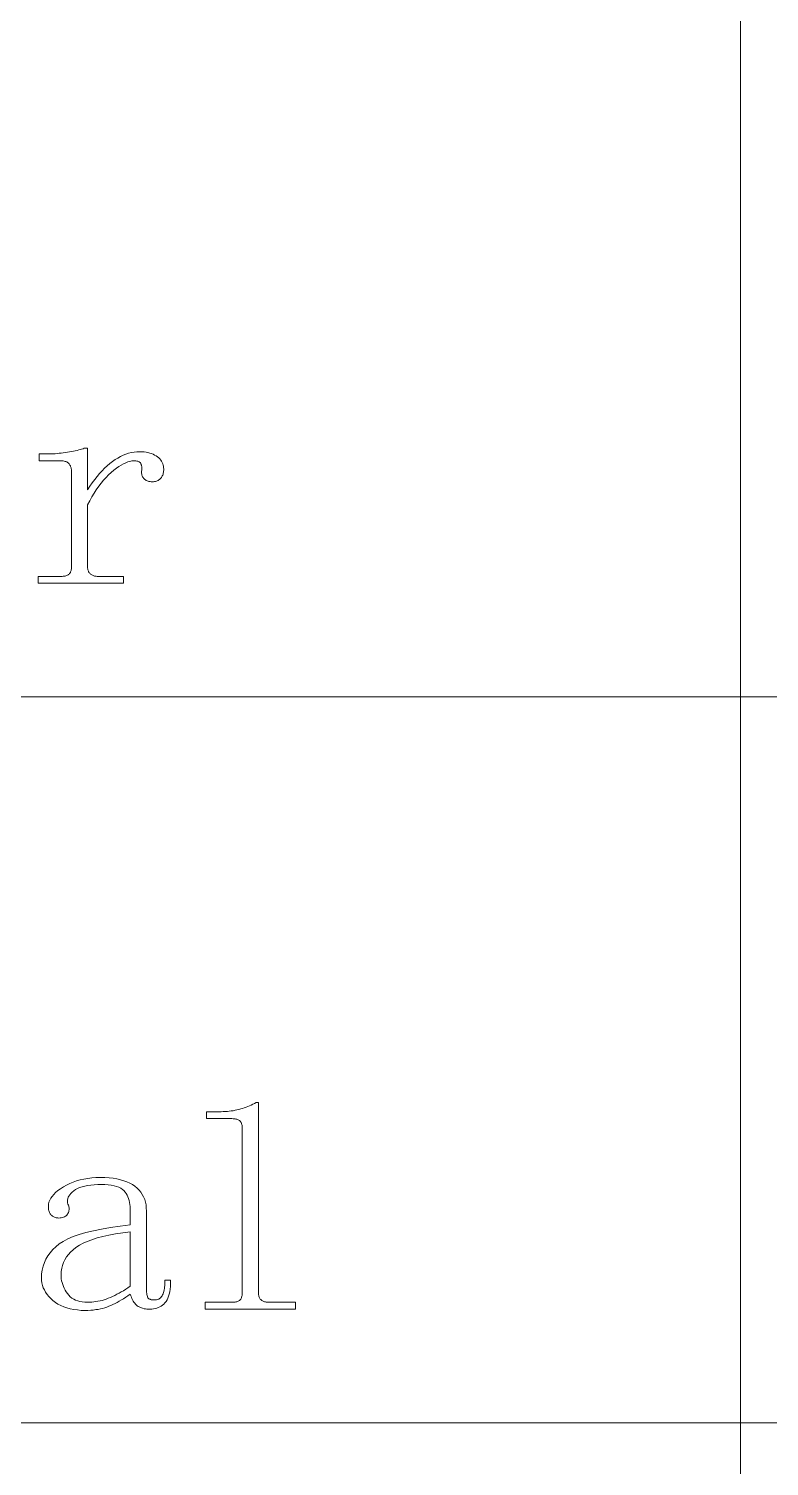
# Model space of a CAD drawing. Extents: x 1 to 297, y 1 to 210.
# Drawn here: x 225.69 to 231.19, y 45.35 to 56.02 of the extents above; entities that cross this region are included whole.
import ezdxf

# ---------------------------------------------------------------- set-up
doc = ezdxf.new("R2010")
doc.units = 0

msp = doc.modelspace()

# ---------------------------------------------------------------- linework, layer by layer
at = {"color": 7, "lineweight": 13}
for p, q in [((230.974, 61.841), (230.974, 29.51)), ((220.3, 51.064), (295.449, 51.064)), ((220.3, 45.675), (295.449, 45.675))]:
    msp.add_line(p, q, dxfattribs=at)
for points in [[(226.126, 52.601), (226.143, 52.628), (226.161, 52.653), (226.179, 52.678), (226.197, 52.701), (226.215, 52.722), (226.234, 52.743), (226.252, 52.762), (226.272, 52.779), (226.291, 52.796), (226.31, 52.811), (226.33, 52.825), (226.35, 52.837), (226.37, 52.848), (226.39, 52.858), (226.41, 52.866), (226.43, 52.872), (226.451, 52.877), (226.471, 52.881), (226.491, 52.883), (226.512, 52.884), (226.529, 52.884), (226.545, 52.882), (226.56, 52.881), (226.574, 52.878), (226.588, 52.874), (226.601, 52.87), (226.613, 52.865), (226.624, 52.859), (226.635, 52.853), (226.645, 52.845), (226.654, 52.838), (226.662, 52.83), (226.669, 52.821), (226.675, 52.813), (226.68, 52.804), (226.684, 52.795), (226.688, 52.785), (226.69, 52.776), (226.691, 52.766), (226.692, 52.755), (226.692, 52.747), (226.691, 52.739), (226.69, 52.731), (226.688, 52.724), (226.687, 52.717), (226.684, 52.71), (226.681, 52.704), (226.678, 52.698), (226.675, 52.692), (226.67, 52.687), (226.666, 52.682), (226.661, 52.678), (226.656, 52.674), (226.65, 52.67), (226.644, 52.668), (226.637, 52.665), (226.63, 52.663), (226.622, 52.662), (226.615, 52.661), (226.606, 52.661), (226.598, 52.661), (226.59, 52.662), (226.582, 52.663), (226.575, 52.665), (226.569, 52.668), (226.562, 52.67), (226.557, 52.674), (226.551, 52.678), (226.546, 52.682), (226.542, 52.687), (226.538, 52.692), (226.535, 52.698), (226.532, 52.704), (226.53, 52.71), (226.528, 52.717), (226.527, 52.724), (226.527, 52.731), (226.527, 52.739), (226.528, 52.747), (226.529, 52.755), (226.529, 52.761), (226.529, 52.765), (226.528, 52.77), (226.528, 52.775), (226.527, 52.779), (226.526, 52.783), (226.525, 52.787), (226.524, 52.791), (226.522, 52.795), (226.52, 52.798), (226.518, 52.802), (226.516, 52.804), (226.512, 52.807), (226.508, 52.809), (226.503, 52.811), (226.498, 52.813), (226.492, 52.814), (226.485, 52.815), (226.477, 52.815), (226.469, 52.815), (226.455, 52.815), (226.44, 52.812), (226.425, 52.808), (226.409, 52.802), (226.393, 52.794), (226.376, 52.785), (226.358, 52.773), (226.34, 52.761), (226.321, 52.746), (226.302, 52.73), (226.282, 52.712), (226.263, 52.693), (226.245, 52.672), (226.226, 52.65), (226.209, 52.627), (226.191, 52.602), (226.174, 52.576), (226.158, 52.549), (226.142, 52.52), (226.126, 52.49), (226.126, 52.027), (226.126, 52.02), (226.127, 52.014), (226.128, 52.008), (226.13, 52.002), (226.132, 51.997), (226.134, 51.992), (226.137, 51.987), (226.14, 51.983), (226.144, 51.979), (226.148, 51.975), (226.152, 51.972), (226.157, 51.969), (226.162, 51.967), (226.167, 51.964), (226.172, 51.963), (226.178, 51.961), (226.184, 51.96), (226.19, 51.959), (226.197, 51.958), (226.203, 51.958), (226.392, 51.958), (226.392, 51.907), (225.758, 51.907), (225.758, 51.958), (225.929, 51.958), (225.937, 51.958), (225.945, 51.959), (225.952, 51.96), (225.959, 51.961), (225.965, 51.963), (225.971, 51.964), (225.976, 51.967), (225.981, 51.969), (225.985, 51.972), (225.989, 51.975), (225.992, 51.979), (225.995, 51.983), (225.998, 51.987), (226, 51.992), (226.002, 51.997), (226.003, 52.002), (226.005, 52.008), (226.006, 52.014), (226.006, 52.02), (226.006, 52.027), (226.006, 52.738), (226.006, 52.745), (226.006, 52.752), (226.005, 52.758), (226.003, 52.764), (226.002, 52.769), (226, 52.775), (225.998, 52.78), (225.995, 52.785), (225.992, 52.79), (225.989, 52.794), (225.985, 52.798), (225.981, 52.802), (225.976, 52.805), (225.971, 52.808), (225.965, 52.81), (225.959, 52.812), (225.952, 52.814), (225.945, 52.815), (225.937, 52.815), (225.929, 52.815), (225.766, 52.815), (225.766, 52.867), (225.835, 52.867), (225.847, 52.867), (225.86, 52.867), (225.873, 52.868), (225.886, 52.869), (225.9, 52.87), (225.914, 52.872), (225.929, 52.873), (225.944, 52.875), (225.96, 52.877), (225.976, 52.88), (225.992, 52.882), (226.007, 52.885), (226.022, 52.888), (226.035, 52.891), (226.048, 52.894), (226.06, 52.897), (226.071, 52.9), (226.082, 52.903), (226.092, 52.906), (226.1, 52.91), (226.126, 52.91)], [(227.103, 47.984), (227.119, 47.984), (227.134, 47.985), (227.149, 47.986), (227.164, 47.987), (227.178, 47.988), (227.193, 47.99), (227.207, 47.992), (227.221, 47.995), (227.235, 47.998), (227.249, 48.001), (227.263, 48.005), (227.276, 48.009), (227.289, 48.013), (227.303, 48.018), (227.315, 48.023), (227.328, 48.028), (227.341, 48.034), (227.353, 48.04), (227.366, 48.046), (227.378, 48.053), (227.395, 48.053), (227.395, 46.638), (227.395, 46.632), (227.396, 46.625), (227.397, 46.619), (227.398, 46.614), (227.4, 46.608), (227.402, 46.603), (227.405, 46.599), (227.408, 46.594), (227.412, 46.59), (227.416, 46.587), (227.421, 46.584), (227.425, 46.581), (227.43, 46.578), (227.435, 46.576), (227.441, 46.574), (227.447, 46.572), (227.452, 46.571), (227.459, 46.57), (227.465, 46.57), (227.472, 46.57), (227.669, 46.57), (227.669, 46.518), (227, 46.518), (227, 46.57), (227.198, 46.57), (227.206, 46.57), (227.214, 46.57), (227.221, 46.571), (227.228, 46.572), (227.234, 46.574), (227.24, 46.576), (227.245, 46.578), (227.25, 46.581), (227.254, 46.584), (227.258, 46.587), (227.261, 46.59), (227.264, 46.594), (227.266, 46.599), (227.269, 46.603), (227.27, 46.608), (227.272, 46.614), (227.273, 46.619), (227.274, 46.625), (227.275, 46.632), (227.275, 46.638), (227.275, 47.864), (227.275, 47.871), (227.274, 47.877), (227.273, 47.883), (227.272, 47.889), (227.27, 47.894), (227.269, 47.899), (227.266, 47.904), (227.264, 47.908), (227.261, 47.912), (227.258, 47.915), (227.254, 47.919), (227.25, 47.922), (227.245, 47.924), (227.24, 47.926), (227.234, 47.928), (227.228, 47.93), (227.221, 47.931), (227.214, 47.932), (227.206, 47.932), (227.198, 47.933), (227.009, 47.933), (227.009, 47.984)], [(226.109, 46.51), (226.079, 46.51), (226.05, 46.513), (226.023, 46.516), (225.997, 46.521), (225.972, 46.528), (225.949, 46.536), (225.927, 46.545), (225.906, 46.556), (225.887, 46.569), (225.869, 46.583), (225.853, 46.597), (225.838, 46.613), (225.825, 46.628), (225.814, 46.644), (225.805, 46.661), (225.797, 46.678), (225.791, 46.695), (225.787, 46.713), (225.784, 46.731), (225.783, 46.75), (225.785, 46.78), (225.789, 46.809), (225.795, 46.837), (225.805, 46.864), (225.817, 46.89), (225.831, 46.915), (225.848, 46.938), (225.868, 46.961), (225.891, 46.982), (225.916, 47.003), (225.945, 47.022), (225.98, 47.04), (226.019, 47.057), (226.064, 47.073), (226.114, 47.087), (226.17, 47.101), (226.23, 47.113), (226.296, 47.125), (226.367, 47.135), (226.443, 47.144), (226.443, 47.247), (226.443, 47.264), (226.442, 47.28), (226.44, 47.296), (226.437, 47.311), (226.434, 47.325), (226.429, 47.339), (226.424, 47.352), (226.419, 47.365), (226.412, 47.377), (226.405, 47.388), (226.396, 47.399), (226.385, 47.408), (226.373, 47.417), (226.358, 47.424), (226.342, 47.43), (226.323, 47.435), (226.302, 47.439), (226.28, 47.442), (226.255, 47.443), (226.229, 47.444), (226.201, 47.444), (226.174, 47.442), (226.149, 47.44), (226.126, 47.436), (226.105, 47.432), (226.085, 47.427), (226.067, 47.421), (226.051, 47.414), (226.036, 47.406), (226.023, 47.397), (226.012, 47.387), (226.002, 47.378), (225.994, 47.368), (225.988, 47.358), (225.983, 47.349), (225.979, 47.339), (225.977, 47.329), (225.977, 47.319), (225.978, 47.309), (225.98, 47.298), (225.984, 47.291), (225.986, 47.285), (225.988, 47.278), (225.989, 47.271), (225.989, 47.264), (225.989, 47.257), (225.988, 47.25), (225.986, 47.243), (225.984, 47.237), (225.98, 47.23), (225.977, 47.223), (225.972, 47.217), (225.967, 47.212), (225.961, 47.208), (225.955, 47.204), (225.948, 47.201), (225.94, 47.199), (225.931, 47.197), (225.922, 47.196), (225.912, 47.195), (225.905, 47.196), (225.899, 47.196), (225.892, 47.197), (225.887, 47.199), (225.881, 47.201), (225.875, 47.203), (225.87, 47.206), (225.865, 47.209), (225.861, 47.213), (225.856, 47.217), (225.852, 47.221), (225.848, 47.226), (225.845, 47.232), (225.842, 47.237), (225.84, 47.244), (225.838, 47.25), (225.837, 47.257), (225.836, 47.265), (225.835, 47.273), (225.835, 47.281), (225.836, 47.297), (225.839, 47.312), (225.845, 47.327), (225.853, 47.342), (225.863, 47.356), (225.875, 47.371), (225.889, 47.385), (225.906, 47.399), (225.925, 47.413), (225.946, 47.427), (225.969, 47.44), (225.993, 47.452), (226.018, 47.462), (226.044, 47.471), (226.07, 47.478), (226.098, 47.484), (226.127, 47.489), (226.157, 47.493), (226.188, 47.495), (226.22, 47.495), (226.254, 47.495), (226.286, 47.493), (226.316, 47.49), (226.344, 47.485), (226.37, 47.479), (226.395, 47.472), (226.418, 47.464), (226.44, 47.454), (226.46, 47.443), (226.478, 47.431), (226.494, 47.418), (226.508, 47.403), (226.521, 47.388), (226.532, 47.371), (226.542, 47.353), (226.55, 47.334), (226.556, 47.314), (226.56, 47.293), (226.562, 47.27), (226.563, 47.247), (226.563, 46.681), (226.563, 46.668), (226.564, 46.656), (226.564, 46.645), (226.565, 46.635), (226.567, 46.627), (226.568, 46.619), (226.57, 46.612), (226.572, 46.607), (226.574, 46.603), (226.576, 46.6), (226.579, 46.597), (226.582, 46.595), (226.586, 46.593), (226.59, 46.592), (226.594, 46.59), (226.599, 46.589), (226.605, 46.588), (226.61, 46.587), (226.617, 46.587), (226.623, 46.587), (226.632, 46.587), (226.639, 46.588), (226.647, 46.59), (226.654, 46.593), (226.66, 46.597), (226.666, 46.601), (226.671, 46.606), (226.675, 46.612), (226.68, 46.618), (226.683, 46.625), (226.687, 46.633), (226.689, 46.642), (226.692, 46.651), (226.694, 46.661), (226.696, 46.672), (226.698, 46.683), (226.699, 46.694), (226.7, 46.706), (226.7, 46.719), (226.7, 46.733), (226.743, 46.733), (226.743, 46.709), (226.742, 46.688), (226.739, 46.667), (226.736, 46.648), (226.733, 46.631), (226.728, 46.615), (226.722, 46.6), (226.716, 46.587), (226.709, 46.576), (226.7, 46.565), (226.692, 46.557), (226.682, 46.548), (226.672, 46.541), (226.662, 46.535), (226.651, 46.53), (226.64, 46.526), (226.628, 46.523), (226.615, 46.52), (226.603, 46.519), (226.589, 46.518), (226.577, 46.519), (226.566, 46.519), (226.555, 46.521), (226.545, 46.522), (226.535, 46.525), (226.526, 46.528), (226.518, 46.531), (226.51, 46.535), (226.502, 46.539), (226.495, 46.544), (226.488, 46.55), (226.482, 46.556), (226.476, 46.563), (226.47, 46.57), (226.465, 46.578), (226.46, 46.587), (226.455, 46.597), (226.451, 46.607), (226.447, 46.618), (226.443, 46.63), (226.426, 46.618), (226.41, 46.607), (226.393, 46.596), (226.377, 46.587), (226.361, 46.577), (226.345, 46.569), (226.33, 46.56), (226.314, 46.553), (226.299, 46.546), (226.285, 46.54), (226.27, 46.534), (226.254, 46.529), (226.238, 46.524), (226.222, 46.521), (226.204, 46.517), (226.187, 46.515), (226.168, 46.512), (226.149, 46.511), (226.129, 46.51)], [(225.929, 46.775), (225.93, 46.76), (225.931, 46.745), (225.933, 46.73), (225.937, 46.716), (225.941, 46.702), (225.946, 46.688), (225.952, 46.674), (225.959, 46.66), (225.967, 46.647), (225.976, 46.634), (225.986, 46.622), (225.997, 46.611), (226.009, 46.601), (226.023, 46.593), (226.037, 46.586), (226.053, 46.58), (226.069, 46.576), (226.087, 46.572), (226.106, 46.57), (226.126, 46.57), (226.142, 46.57), (226.157, 46.571), (226.172, 46.572), (226.188, 46.575), (226.203, 46.577), (226.219, 46.581), (226.234, 46.584), (226.25, 46.589), (226.265, 46.594), (226.28, 46.6), (226.296, 46.606), (226.312, 46.613), (226.328, 46.62), (226.344, 46.629), (226.36, 46.637), (226.376, 46.647), (226.393, 46.656), (226.409, 46.667), (226.426, 46.678), (226.443, 46.69), (226.443, 47.093), (226.387, 47.085), (226.334, 47.077), (226.285, 47.068), (226.239, 47.058), (226.197, 47.047), (226.158, 47.034), (226.124, 47.022), (226.092, 47.008), (226.065, 46.993), (226.04, 46.977), (226.019, 46.96), (226, 46.943), (225.984, 46.925), (225.969, 46.906), (225.957, 46.886), (225.947, 46.865), (225.939, 46.844), (225.934, 46.822), (225.93, 46.799)]]:
    msp.add_lwpolyline(points, close=True, dxfattribs=at)

doc.saveas('drawing.dxf')
